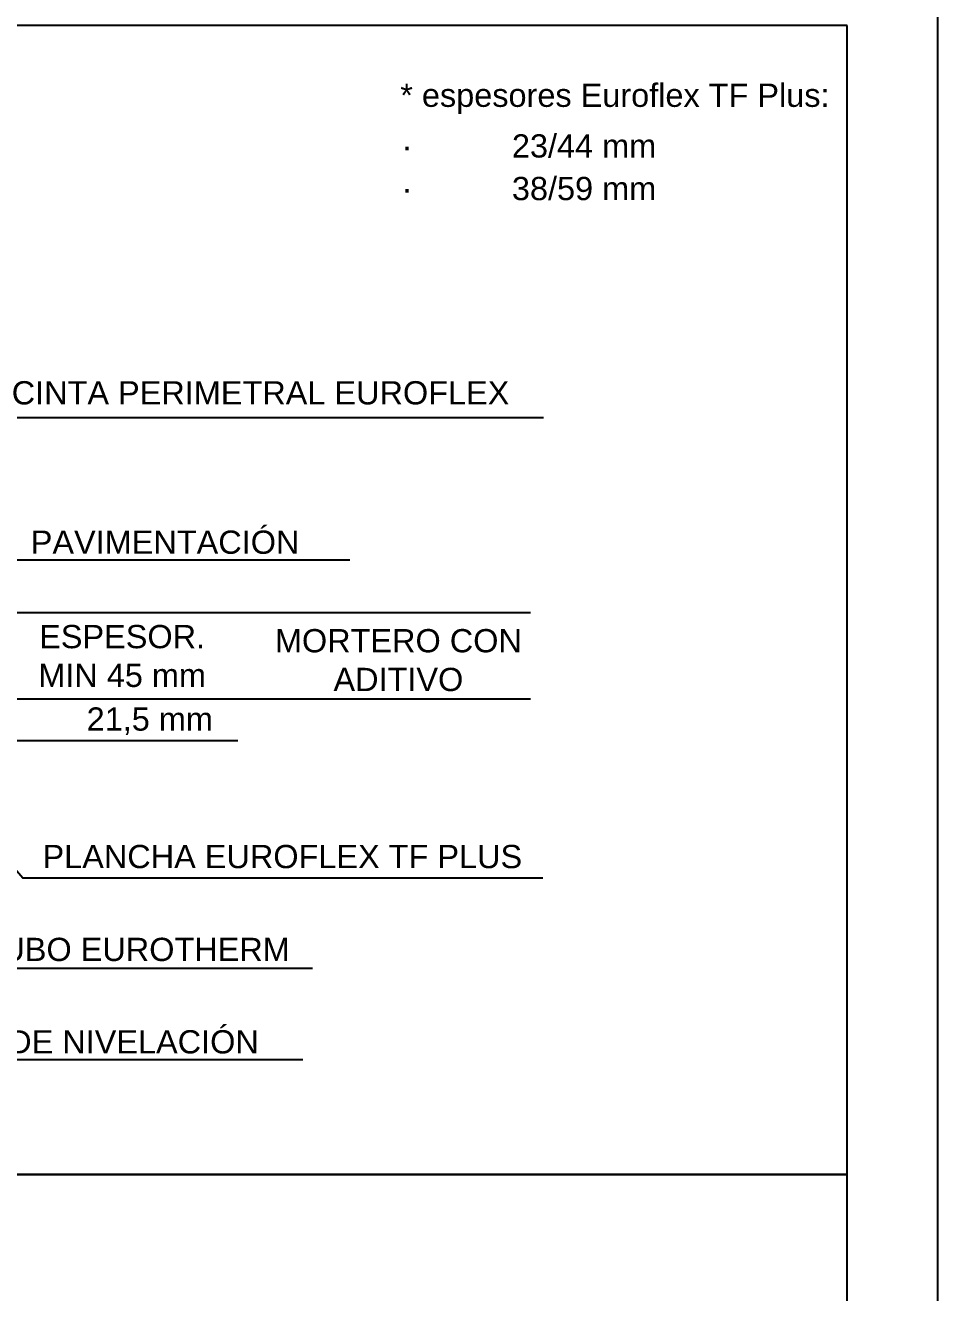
# Model space of a CAD drawing. Header units: millimetres. Extents: x 441156 to 441876, y 4514765 to 4515211.
# Drawn here: x 441493.63 to 441497.66, y 4514928.61 to 4514934.2 of the extents above; entities that cross this region are included whole.
import ezdxf

# ---------------------------------------------------------------- set-up
doc = ezdxf.new("R2010")
doc.units = ezdxf.units.MM
doc.layers.add('01_cartela', color=6, linetype='Continuous', plot=False)
doc.layers.add('01_textos', color=7, linetype='Continuous')
doc.layers.add('Cassette', color=7, linetype='Continuous')
doc.styles.add('NIEVES2', font='sanss___.ttf')

msp = doc.modelspace()

# ---------------------------------------------------------------- linework, layer by layer
for p, q in [((441497.26090462, 4514934.20361646), (441488.51090462, 4514934.20361646)), ((441497.26090462, 4514934.20361646), (441488.51090462, 4514934.20361646)), ((441497.26090462, 4514929.13357172), (441497.26090462, 4514934.20361646)), ((441497.26090462, 4514929.13357172), (441497.26090462, 4514934.20361646))]:
    msp.add_line(p, q)
at = {"color": 0, "linetype": 'Continuous'}
msp.add_line((441488.51090462, 4514929.13357172), (441497.26090462, 4514929.13357172), dxfattribs=at)
msp.add_line((441488.51090462, 4514929.13357172), (441497.26090462, 4514929.13357172), dxfattribs=at)
msp.add_lwpolyline([(441488.51090462, 4514923.31320184), (441497.26090462, 4514923.31320184), (441497.26090462, 4514929.13357172), (441488.51090462, 4514929.13357172)], close=True, dxfattribs=at)
at = {"layer": '01_cartela', "color": 3}
msp.add_lwpolyline([(441467.02291656, 4514938.70368948), (441467.02291656, 4514917.16866547), (441497.66090462, 4514917.16866547), (441497.66090462, 4514938.70368948)], close=True, dxfattribs=at)
at = {"layer": 'Cassette', "color": 5}
msp.add_line((441493.46972564, 4514931.048978), (441494.57169998, 4514931.048978), dxfattribs=at)
for points in [[(441495.9209497, 4514932.47194098, 0), (441493.5523122, 4514932.47194098, 0), (441490.5609679, 4514931.51690778, 0)], [(441495.06625723, 4514931.84421995, 0), (441493.24572498, 4514931.84421995, 0), (441492.96363358, 4514931.6525313, 0)], [(441493.5929639, 4514931.61340844, 0), (441495.86324891, 4514931.61340844, 0)], [(441493.52915621, 4514931.23178979, 0), (441495.86324891, 4514931.23178979, 0)], [(441494.90081223, 4514930.04193119, 0), (441493.39687014, 4514930.04193119, 0), (441492.72736795, 4514931.15077729, 0)], [(441495.91829529, 4514930.44085091, 0), (441493.62178869, 4514930.44085091, 0), (441493.1572956, 4514930.97922818, 0)], [(441494.85798771, 4514929.63947087, 0), (441492.74029812, 4514929.63947087, 0), (441491.67590218, 4514930.53130786, 0)]]:
    msp.add_polyline3d(points, dxfattribs=at)

# ---------------------------------------------------------------- texts
at = {"layer": '01_textos', "style": 'NIEVES2'}
for s, height, p in [('* espesores Euroflex TF Plus:', 0.1025611647, (441495.28835628, 4514933.84391581)), ('23/44 mm ', 0.102561165, (441495.78121378, 4514933.62039262)), ('·      ', 0.102561165, (441495.29436728, 4514933.62039262)), ('38/59 mm ', 0.102561165, (441495.78121378, 4514933.43241079)), ('·      ', 0.102561165, (441495.29436728, 4514933.43241079)), ('PAVIMENTACIÓN', 0.1025611647, (441493.65699169, 4514931.87201553)), ('TUBO EUROTHERM ', 0.1025611647, (441493.43971876, 4514930.0752867)), ('MORTERO DE NIVELACIÓN', 0.1025611647, (441492.78529662, 4514929.66759769))]:
    msp.add_text(s, height=height, dxfattribs=at).set_placement(p)
for s, insert, char_height, width, attachment_point in [('CINTA PERIMETRAL EUROFLEX', (441493.57285592, 4514932.63367972), 0.1025611647, 5.9438764329, 1), ('ESPESOR. MIN 45 mm', (441494.06036652, 4514931.42052686), 0.1025611647, 0.9546994047, 5), ('MORTERO CON ADITIVO', (441495.28003792, 4514931.2648837), 0.1025611647, 1.1452451745, 8), ('21,5 mm', (441494.18247798, 4514931.133427), 0.102561165, 0.6844566595, 5), ('PLANCHA EUROFLEX TF PLUS', (441493.70892309, 4514930.58760327), 0.1025611647, 2.257957333, 1)]:
    msp.add_mtext(s, dxfattribs=dict(at, insert=insert, char_height=char_height, width=width, attachment_point=attachment_point))

doc.saveas('drawing.dxf')
